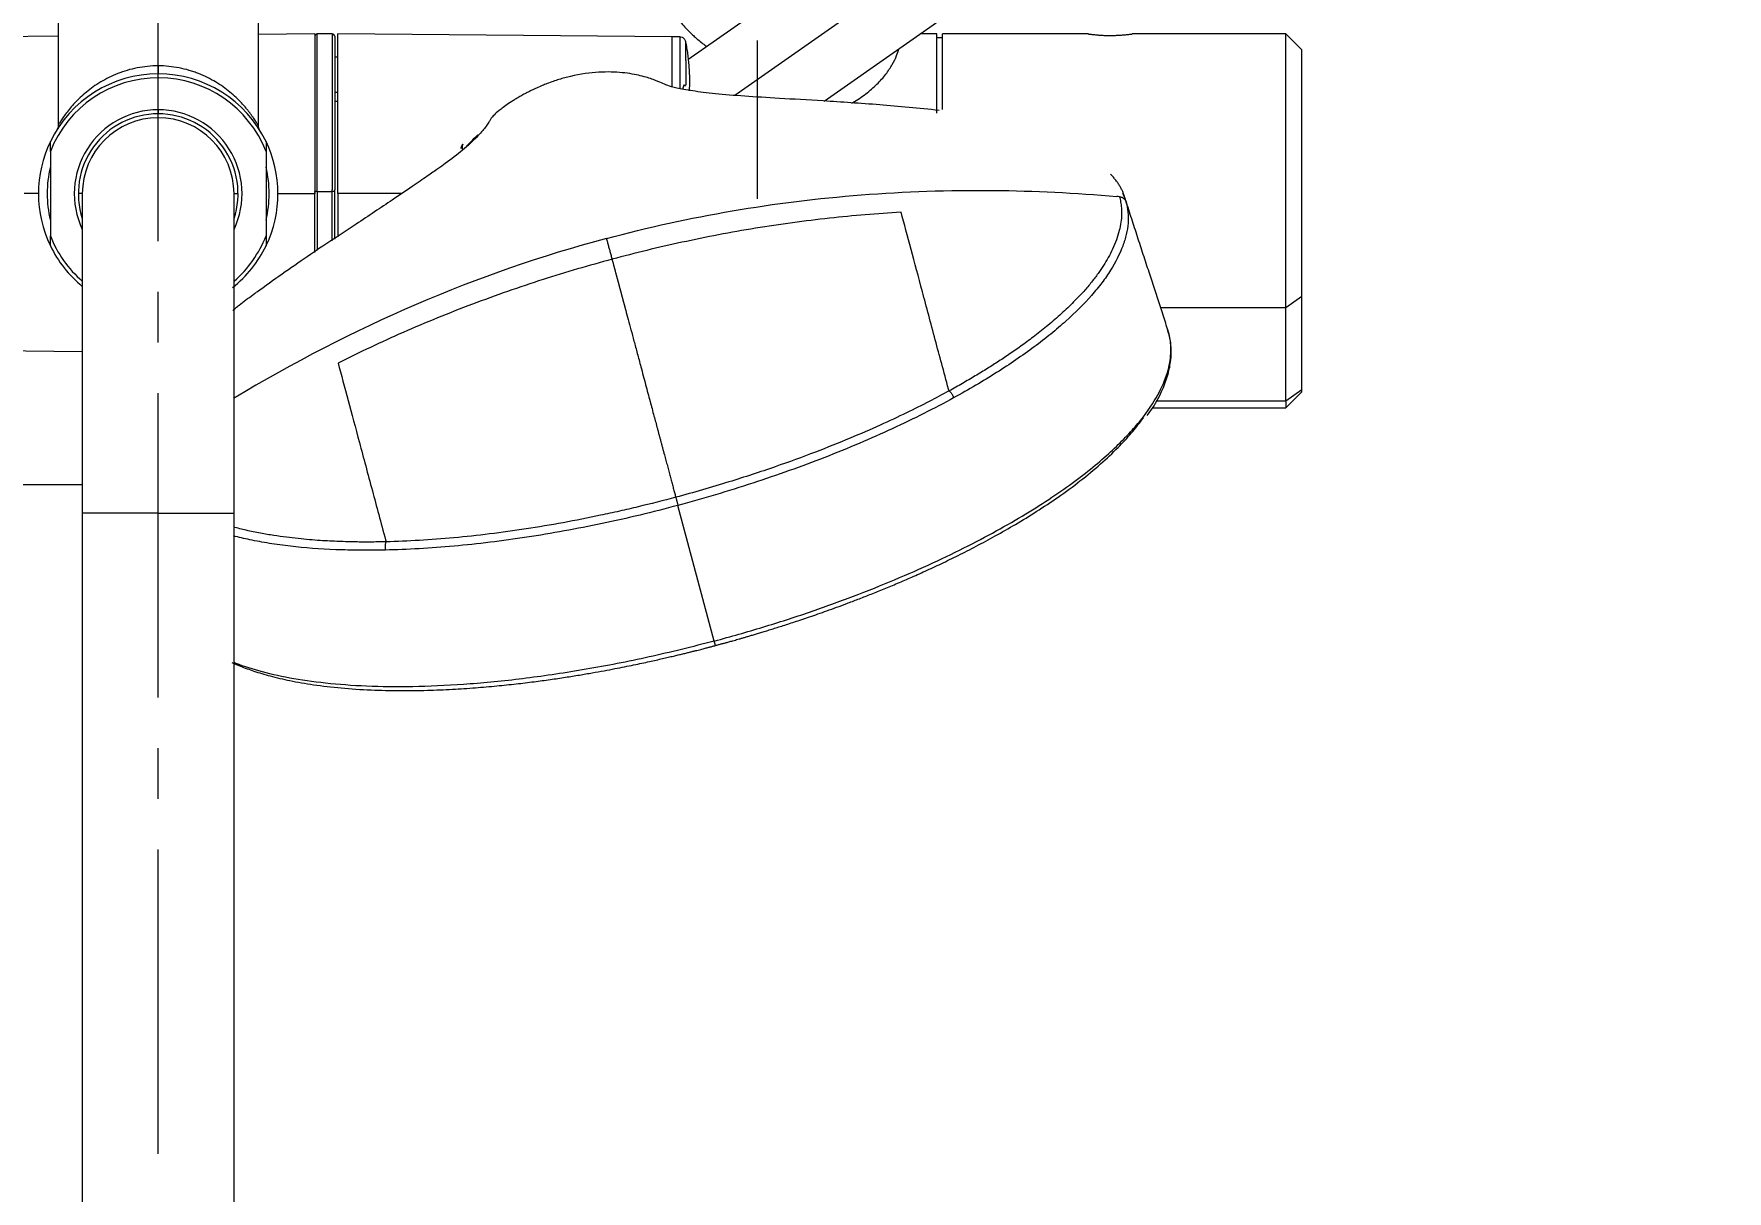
# Model space of a CAD drawing. Extents: x 3274 to 6433, y 0 to 2315.
# Drawn here: x 4212 to 4424, y 1908.4 to 2053.3 of the extents above; entities that cross this region are included whole.
import ezdxf

# ---------------------------------------------------------------- set-up
doc = ezdxf.new("R2010")
doc.units = 0
doc.header["$LTSCALE"] = 4
doc.header["$MEASUREMENT"] = 0
doc.header["$PDMODE"] = 3
doc.header["$PDSIZE"] = -10
doc.linetypes.add('CENTER2', pattern=[28.575, 19.05, -3.175, 3.175, -3.175])
doc.layers.get('0').update_dxf_attribs({"linetype": 'CONTINUOUS'})
doc.layers.get('DEFPOINTS').update_dxf_attribs({"linetype": 'CONTINUOUS'})
doc.layers.add('1', color=7, linetype='CONTINUOUS', true_color=0xffffff)
doc.layers.add('Cneter', color=1, linetype='CENTER2', lineweight=13)
doc.styles.add('Daelim Dimension', font='NanumGothic.ttf')
doc.dimstyles.new('DEFAULT', dxfattribs={"dimscale": 2, "dimtxt": 2, "dimasz": 2, "dimexe": 0, "dimexo": 2, "dimgap": 1, "dimtad": 1, "dimdec": 1, "dimzin": 9, "dimdsep": 46, "dimtxsty": 'Daelim Dimension', "dimcen": 0.5, "dimclrd": 252, "dimclre": 252, "dimclrt": 3, "dimadec": 1, "dimazin": 0, "dimtfac": 1, "dimtdec": 1, "dimtix": 1, "dimtmove": 0, "dimatfit": 3, "dimfxl": 1, "dimtolj": 1, "dimtzin": 1, "dimlwd": 9, "dimlwe": 9, "dimarcsym": 0})

# ---------------------------------------------------------------- blocks, each defined once
blk = doc.blocks.new('*D1')
at = {"color": 5, "lineweight": 9, "ltscale": 0.5, "transparency": 16777216}
for p, q in [((4336.52, 2135.39), (4578.33, 2135.39)), ((4576.33, 1656.29), (4576.33, 2127.39)), ((4249.99, 1648.29), (4578.33, 1648.29))]:
    blk.add_line(p, q, dxfattribs=at)
at = {"color": 5, "ltscale": 0.5, "transparency": 16777216}
for points in [[(4575, 2127.39), (4577.66, 2127.39), (4576.33, 2135.39)], [(4575, 1656.29), (4577.66, 1656.29), (4576.33, 1648.29)]]:
    blk.add_solid(points, dxfattribs=at)
at = {"layer": 'DEFPOINTS', "color": 0, "ltscale": 0.5, "transparency": 16777216}
for p in [(4332.52, 2135.39), (4576.33, 2135.39), (4245.99, 1648.29)]:
    blk.add_point(p, dxfattribs=at)
at = {"color": 7, "ltscale": 0.5, "transparency": 16777216, "insert": (4563.44, 1891.84), "char_height": 20, "attachment_point": 5, "rotation": 90, "style": 'Daelim Dimension'}
blk.add_mtext('\\A1;487', dxfattribs=at)

msp = doc.modelspace()

# ---------------------------------------------------------------- linework, layer by layer
at = {"layer": '1', "color": 7, "linetype": 'Continuous', "lineweight": 18}
for p, q in [((4326.61, 2072.97), (4293.84, 2050.03)), ((4215.02, 2041.88), (4215.02, 2062.69)), ((4240.02, 2062.69), (4240.02, 2041.88)), ((4310.9, 2044.88), (4334.64, 2061.5)), ((4215.02, 2053.01), (4180.09, 2052.71)), ((4247.12, 2053.29), (4240.02, 2053.23)), ((4247.12, 2053.29), (4247.12, 2033.29)), ((4249.32, 2053.29), (4247.42, 2053.29)), ((4249.62, 2052.99), (4249.62, 2033.76)), ((4250.02, 2033.29), (4250.02, 2053.29)), ((4291.83, 2052.92), (4250.02, 2053.29)), ((4292.84, 2052.91), (4291.8, 2052.92)), ((4325.02, 2053.29), (4322.91, 2053.29)), ((4325.02, 2043.35), (4325.02, 2053.29)), ((4325.72, 2052.79), (4325.02, 2052.79)), ((4325.72, 2043.81), (4325.72, 2053.29)), ((4343.97, 2053.29), (4325.72, 2053.29)), ((4368.72, 2053.29), (4349.47, 2053.29)), ((4368.72, 2033.29), (4368.72, 2053.29)), ((4370.72, 2051.29), (4368.72, 2053.29)), ((4249.62, 2050.42), (4250.02, 2050.42)), ((4370.72, 2033.29), (4370.72, 2051.29)), ((4250.02, 2045.94), (4249.62, 2045.94)), ((4249.62, 2044.88), (4250.02, 2044.88)), ((4214.02, 2038.58), (4214.02, 2028)), ((4241.02, 2038.58), (4241.02, 2028)), ((4218.02, 2033.29), (4218.02, 1993.29)), ((4237.02, 1993.29), (4237.02, 2033.29)), ((4247.12, 2033.43), (4247.12, 2033.57)), ((4247.12, 2025.93), (4247.12, 2033.29)), ((4249.62, 2033.57), (4249.62, 2033.76)), ((4249.62, 2027.6), (4249.62, 2033.57)), ((4250.02, 2033.29), (4250.02, 2027.89)), ((4368.72, 2019), (4368.72, 2033.29)), ((4370.72, 2020.43), (4370.72, 2033.29)), ((4368.72, 2007.35), (4368.72, 2019)), ((4370.72, 2008.78), (4370.72, 2020.43)), ((4180.09, 2013.87), (4218.02, 2013.54)), ((4368.72, 2006.49), (4370.72, 2008.49)), ((4370.72, 2008.49), (4370.72, 2008.78)), ((4352.01, 2006.49), (4368.72, 2006.49)), ((4368.72, 2007.35), (4368.72, 2006.49)), ((4218.02, 1996.85), (4182.02, 1996.85)), ((4218.02, 1993.29), (4218.02, 1633.29)), ((4237.02, 1633.29), (4237.02, 1993.29)), ((4297.15, 1977.28), (4292.6, 1994.26))]:
    msp.add_line(p, q, dxfattribs=at)
at = {"layer": '1', "color": 7, "linetype": 'Continuous', "lineweight": 13}
for p, q in [((4336.2, 2071.14), (4299.72, 2045.6)), ((4247.42, 2033.57), (4247.42, 2053.29)), ((4249.32, 2053.29), (4249.32, 2033.76)), ((4227.52, 2043.79), (4227.52, 2043.29)), ((4212.52, 2033.29), (4210.73, 2033.29)), ((4218.02, 2033.29), (4217.52, 2033.29)), ((4237.02, 2033.29), (4237.52, 2033.29)), ((4242.52, 2033.29), (4247.12, 2033.29)), ((4247.42, 2033.57), (4249.32, 2033.57)), ((4247.42, 2033.57), (4247.42, 2033.43)), ((4247.42, 2033.43), (4247.42, 2026.21)), ((4249.32, 2033.57), (4249.32, 2033.76)), ((4249.32, 2027.39), (4249.32, 2033.57)), ((4258.01, 2033.29), (4250.02, 2033.29)), ((4368.72, 2019), (4353.04, 2019)), ((4370.72, 2020.43), (4368.72, 2019)), ((4368.72, 2007.35), (4370.72, 2008.78)), ((4352.49, 2007.35), (4368.72, 2007.35)), ((4227.52, 1993.29), (4218.02, 1993.29)), ((4227.52, 1993.29), (4237.02, 1993.29))]:
    msp.add_line(p, q, dxfattribs=at)
at = {"layer": '1', "color": 7, "linetype": 'Continuous', "lineweight": 18}
for centre, radius, start, end in [((4247.42, 2052.99), 0.3, 90, 180), ((4249.32, 2052.99), 0.3, 0, 90), ((4227.52, 2033.29), 15, 90, 154.1581), ((4227.52, 2033.29), 15, 25.8419, 90), ((4227.52, 2033.29), 10.5, 90, 205.2084), ((4227.52, 2033.29), 10, 90, 198.1941), ((4227.52, 2033.29), 9.5, 90, 180), ((4227.52, 2033.29), 10.5, 334.7916, 90), ((4227.52, 2033.29), 10, 341.8059, 90), ((4227.52, 2033.29), 9.5, 0, 90), ((4227.52, 2033.29), 15, 154.1587, 205.8412), ((4227.52, 2033.29), 15, 334.4484, 25.8412), ((4285.21, 2021.84), 25.81, 133.1507, 137.9726), ((4227.52, 2033.29), 13.9, 166.2202, 180), ((4227.52, 2033.29), 13.9, 0, 13.7798), ((4227.52, 2033.29), 13.9, 180, 193.7798), ((4227.52, 2033.29), 13.9, 346.2202, 0), ((4227.52, 2033.29), 15, 205.8419, 230.7052), ((4227.52, 2033.29), 15, 308.4287, 334.1581)]:
    msp.add_arc(centre, radius, start, end, dxfattribs=at)
at = {"layer": '1', "color": 7, "linetype": 'Continuous', "lineweight": 13}
for start, end in [(89.6171, 158.5967), (21.4033, 89.6171), (201.4033, 229.0683), (310.9326, 338.5967)]:
    msp.add_arc((4227.52, 2033.29), 14.5, start, end, dxfattribs=at)
for centre, major_axis, start_param, end_param in [((4247.42, 2033.57), (0.3, 0), 1.570796, 3.141593), ((4249.32, 2033.57), (-0.3, 0), 3.141593, 4.712389)]:
    msp.add_ellipse(centre, major_axis=major_axis, ratio=0.013962, start_param=start_param, end_param=end_param, dxfattribs=at)
for points, knots in [([(4289.67, 2059.46), (4289.69, 2059.43), (4289.71, 2059.38), (4289.76, 2059.31), (4289.8, 2059.23), (4289.84, 2059.16), (4289.89, 2059.08), (4289.93, 2059.01), (4289.97, 2058.94), (4290.02, 2058.86), (4290.06, 2058.79), (4290.1, 2058.72), (4290.15, 2058.64), (4290.19, 2058.57), (4290.24, 2058.5), (4290.28, 2058.42), (4290.33, 2058.35), (4290.37, 2058.28), (4290.42, 2058.2), (4290.46, 2058.13), (4290.51, 2058.06), (4290.55, 2057.98), (4290.6, 2057.91), (4290.65, 2057.84), (4290.69, 2057.77), (4290.74, 2057.69), (4290.79, 2057.62), (4290.84, 2057.55), (4290.88, 2057.48), (4290.93, 2057.41), (4290.98, 2057.33), (4291.03, 2057.26), (4291.08, 2057.19), (4291.12, 2057.12), (4291.17, 2057.05), (4291.22, 2056.98), (4291.27, 2056.9), (4291.32, 2056.83), (4291.37, 2056.76), (4291.42, 2056.69), (4291.47, 2056.62), (4291.59, 2056.46), (4291.81, 2056.15), (4292.19, 2055.65), (4292.71, 2055.01), (4293.28, 2054.35), (4293.83, 2053.76), (4294.3, 2053.3), (4294.72, 2052.91), (4295.17, 2052.51), (4295.67, 2052.11), (4296.05, 2051.82), (4296.23, 2051.69)], [0, 0, 0, 0, 0.008538, 0.017076, 0.025615, 0.034154, 0.042694, 0.051235, 0.059776, 0.068318, 0.07686, 0.085403, 0.093946, 0.10249, 0.111035, 0.11958, 0.128126, 0.136672, 0.145219, 0.153767, 0.162316, 0.170865, 0.179415, 0.187965, 0.196517, 0.205069, 0.213622, 0.222176, 0.23073, 0.239285, 0.247842, 0.256399, 0.264957, 0.273516, 0.282075, 0.290636, 0.299198, 0.307761, 0.316324, 0.324889, 0.333455, 0.342021, 0.384116, 0.445515, 0.526313, 0.62666, 0.69897, 0.76257, 0.817408, 0.863435, 0.935626, 1, 1, 1, 1]), ([(4291.82, 2052.92), (4291.82, 2052.92), (4291.82, 2052.88), (4291.82, 2052.71), (4291.82, 2052.57), (4291.82, 2052.18), (4291.82, 2051.93), (4291.82, 2051.34), (4291.82, 2050.99), (4291.82, 2050.21), (4291.82, 2049.77), (4291.82, 2048.8), (4291.82, 2048.28), (4291.82, 2047.38), (4291.82, 2047.04), (4291.82, 2046.68)], [0, 0, 0, 0, 0.134781, 0.134781, 0.289665, 0.289665, 0.444549, 0.444549, 0.599432, 0.599432, 0.754316, 0.754316, 0.909199, 0.909199, 1, 1, 1, 1]), ([(4292.82, 2052.91), (4292.82, 2052.91), (4292.82, 2052.91), (4292.82, 2052.87), (4292.82, 2052.68), (4292.82, 2052.4), (4292.82, 2052.03), (4292.83, 2051.6), (4292.83, 2051.13), (4292.83, 2050.64), (4292.83, 2050.15), (4292.83, 2049.68), (4292.83, 2049.22), (4292.83, 2048.79), (4292.83, 2048.37), (4292.83, 2047.98), (4292.83, 2047.61), (4292.83, 2047.27), (4292.83, 2046.95), (4292.83, 2046.68), (4292.83, 2046.51), (4292.83, 2046.45)], [0, 0, 0, 0, 0.005997, 0.100188, 0.192702, 0.280242, 0.363721, 0.443653, 0.518001, 0.585193, 0.645248, 0.699139, 0.747806, 0.791826, 0.831708, 0.868038, 0.901289, 0.931661, 0.959267, 0.98433, 1, 1, 1, 1]), ([(4314.39, 2044.64), (4314.42, 2044.66), (4315.03, 2045.01), (4316.15, 2045.77), (4317.55, 2046.98), (4318.67, 2048.24), (4319.49, 2049.48), (4320, 2050.56), (4320.2, 2051.18), (4320.27, 2051.44)], [0, 0, 0, 0, 0.00957, 0.177468, 0.345366, 0.513264, 0.681162, 0.84906, 1, 1, 1, 1]), ([(4227.52, 2049.29), (4227.07, 2049.29), (4226.63, 2049.27), (4225.75, 2049.18), (4225.32, 2049.12), (4224.46, 2048.95), (4224.04, 2048.85), (4223.23, 2048.61), (4222.83, 2048.48), (4222.07, 2048.18), (4221.7, 2048.01), (4220.99, 2047.66), (4220.65, 2047.47), (4219.99, 2047.08), (4219.68, 2046.87), (4219.08, 2046.45), (4218.8, 2046.23), (4218.26, 2045.79), (4218.01, 2045.57), (4217.53, 2045.11), (4217.3, 2044.89), (4216.88, 2044.43), (4216.68, 2044.21), (4216.32, 2043.77), (4216.15, 2043.56), (4215.85, 2043.15), (4215.71, 2042.96), (4215.47, 2042.6), (4215.36, 2042.44), (4215.19, 2042.17), (4215.13, 2042.07), (4215.06, 2041.95), (4215.04, 2041.93), (4215.02, 2041.89), (4215.02, 2041.88), (4215.02, 2041.88)], [0, 0, 0, 0, 0.0625, 0.0625, 0.125, 0.125, 0.1875, 0.1875, 0.25, 0.25, 0.3125, 0.3125, 0.375, 0.375, 0.4375, 0.4375, 0.5, 0.5, 0.5625, 0.5625, 0.625, 0.625, 0.6875, 0.6875, 0.75, 0.75, 0.8125, 0.8125, 0.875, 0.875, 0.9375, 0.9375, 0.96875, 0.96875, 1, 1, 1, 1]), ([(4240.02, 2041.88), (4240.02, 2041.88), (4240.01, 2041.89), (4239.99, 2041.93), (4239.97, 2041.96), (4239.94, 2042.01), (4239.9, 2042.07), (4239.83, 2042.18), (4239.8, 2042.24), (4239.71, 2042.38), (4239.66, 2042.45), (4239.56, 2042.61), (4239.5, 2042.69), (4239.38, 2042.87), (4239.32, 2042.96), (4239.18, 2043.15), (4239.11, 2043.25), (4238.96, 2043.45), (4238.88, 2043.56), (4238.71, 2043.77), (4238.62, 2043.88), (4238.35, 2044.21), (4238.15, 2044.43), (4237.73, 2044.88), (4237.51, 2045.11), (4237.03, 2045.56), (4236.77, 2045.79), (4236.23, 2046.23), (4235.95, 2046.45), (4235.36, 2046.87), (4235.04, 2047.08), (4234.39, 2047.47), (4234.05, 2047.66), (4233.34, 2048.01), (4232.97, 2048.17), (4232.39, 2048.4), (4232.2, 2048.47), (4231.8, 2048.61), (4231.6, 2048.67), (4230.99, 2048.85), (4230.57, 2048.95), (4229.72, 2049.12), (4229.28, 2049.18), (4228.4, 2049.27), (4227.96, 2049.29), (4227.52, 2049.29)], [0, 0, 0, 0, 0.03125, 0.046875, 0.046875, 0.0625, 0.09375, 0.09375, 0.125, 0.125, 0.15625, 0.15625, 0.1875, 0.1875, 0.21875, 0.21875, 0.25, 0.25, 0.28125, 0.28125, 0.3125, 0.3125, 0.375, 0.375, 0.4375, 0.4375, 0.5, 0.5, 0.5625, 0.5625, 0.625, 0.625, 0.6875, 0.6875, 0.75, 0.75, 0.78125, 0.78125, 0.8125, 0.8125, 0.875, 0.875, 0.9375, 0.9375, 1, 1, 1, 1]), ([(4293.33, 2046.87), (4293.33, 2046.87), (4293.33, 2046.86), (4293.32, 2046.85), (4293.32, 2046.84), (4293.31, 2046.82), (4293.31, 2046.8), (4293.3, 2046.77), (4293.29, 2046.75), (4293.28, 2046.7), (4293.27, 2046.68), (4293.25, 2046.63), (4293.24, 2046.6), (4293.23, 2046.54), (4293.22, 2046.51), (4293.2, 2046.45), (4293.19, 2046.42), (4293.18, 2046.39)], [0, 0, 0, 0, 0.125, 0.125, 0.25, 0.25, 0.375, 0.375, 0.5, 0.5, 0.625, 0.625, 0.75, 0.75, 0.875, 0.875, 1, 1, 1, 1]), ([(4265.6, 2038.8), (4265.61, 2038.84), (4265.62, 2038.88), (4265.62, 2038.94), (4265.63, 2038.97), (4265.63, 2039.03), (4265.63, 2039.05), (4265.64, 2039.13), (4265.64, 2039.17), (4265.64, 2039.25), (4265.64, 2039.28), (4265.64, 2039.34), (4265.64, 2039.36), (4265.65, 2039.4), (4265.65, 2039.42), (4265.65, 2039.44), (4265.65, 2039.45), (4265.65, 2039.46), (4265.65, 2039.47), (4265.66, 2039.47), (4265.66, 2039.47), (4265.67, 2039.46)], [0, 0, 0, 0, 0.062354, 0.062354, 0.114445, 0.114445, 0.166537, 0.166537, 0.27072, 0.27072, 0.374902, 0.374902, 0.479085, 0.479085, 0.583268, 0.583268, 0.687451, 0.687451, 0.791634, 0.791634, 1, 1, 1, 1]), ([(4283.65, 2027.68), (4288.84, 2029.07), (4299.34, 2031.37), (4315.5, 2033.38), (4331.56, 2033.92), (4342.35, 2033.39), (4347.56, 2032.93)], [0, 0, 0, 0, 0.255476, 0.510952, 0.766428, 1, 1, 1, 1]), ([(4348.6, 2032.65), (4348.54, 2032.82), (4348.45, 2033.06), (4348.35, 2033.3), (4348.32, 2033.36)], [0, 0, 0, 0, 0.712514, 1, 1, 1, 1]), ([(4347.88, 2032.91), (4347.94, 2032.7), (4348.04, 2032.23), (4348.14, 2031.49), (4348.16, 2030.64), (4348.08, 2029.69), (4347.87, 2028.64), (4347.53, 2027.51), (4347.06, 2026.38), (4346.51, 2025.31), (4345.9, 2024.29), (4345.2, 2023.27), (4344.38, 2022.19), (4343.38, 2021.01), (4342.13, 2019.69), (4340.64, 2018.27), (4339.01, 2016.85), (4337.35, 2015.53), (4335.77, 2014.35), (4334.26, 2013.29), (4332.8, 2012.32), (4331.34, 2011.39), (4329.82, 2010.46), (4328.22, 2009.52), (4327.11, 2008.9), (4326.54, 2008.59), (4326.54, 2008.59)], [0, 0, 0, 0, 0.031347, 0.067243, 0.106922, 0.149795, 0.196636, 0.247193, 0.295554, 0.339455, 0.380467, 0.420808, 0.462987, 0.509385, 0.561615, 0.618929, 0.67582, 0.727194, 0.772762, 0.813892, 0.851376, 0.887391, 0.924408, 0.961978, 0.999998, 1, 1, 1, 1]), ([(4320.54, 2030.97), (4317.55, 2030.79), (4311.46, 2030.28), (4302.29, 2029.03), (4293.2, 2027.3), (4287.24, 2025.85), (4284.35, 2025.08)], [0, 0, 0, 0, 0.244998, 0.5, 0.755108, 1, 1, 1, 1]), ([(4326.48, 2008.82), (4325.89, 2011), (4324.74, 2015.3), (4323.18, 2021.14), (4321.77, 2026.4), (4320.93, 2029.51), (4320.54, 2030.97)], [0, 0, 0, 0, 0.231775, 0.48785, 0.743925, 1, 1, 1, 1]), ([(4284.35, 2025.08), (4281.45, 2024.3), (4275.56, 2022.57), (4266.83, 2019.52), (4258.26, 2016.03), (4252.73, 2013.42), (4250.05, 2012.08)], [0, 0, 0, 0, 0.244911, 0.5, 0.755002, 1, 1, 1, 1]), ([(4284.35, 2025.08), (4284.35, 2025.05), (4284.37, 2024.98), (4284.39, 2024.89), (4284.42, 2024.8), (4284.44, 2024.71), (4284.47, 2024.62), (4284.49, 2024.53), (4284.51, 2024.44), (4284.54, 2024.35), (4284.56, 2024.27), (4284.59, 2024.18), (4284.61, 2024.09), (4284.63, 2024), (4284.66, 2023.91), (4284.68, 2023.83), (4284.7, 2023.74), (4284.73, 2023.65), (4284.75, 2023.57), (4284.77, 2023.48), (4284.8, 2023.4), (4284.82, 2023.31), (4284.84, 2023.23), (4284.86, 2023.14), (4284.89, 2023.06), (4284.91, 2022.98), (4284.93, 2022.89), (4284.95, 2022.81), (4284.97, 2022.73), (4285, 2022.65), (4285.02, 2022.57), (4285.04, 2022.49), (4285.06, 2022.41), (4285.08, 2022.32), (4285.1, 2022.24), (4285.13, 2022.17), (4285.15, 2022.09), (4285.17, 2022.01), (4285.19, 2021.93), (4285.21, 2021.85), (4285.23, 2021.77), (4285.25, 2021.7), (4285.27, 2021.62), (4285.29, 2021.54), (4285.31, 2021.47), (4285.33, 2021.39), (4285.35, 2021.32), (4285.37, 2021.24), (4285.39, 2021.17), (4285.41, 2021.1), (4285.43, 2021.02), (4285.45, 2020.95), (4285.47, 2020.88), (4285.49, 2020.81), (4285.51, 2020.74), (4285.53, 2020.67), (4285.55, 2020.59), (4285.57, 2020.52), (4285.59, 2020.46), (4285.6, 2020.39), (4285.62, 2020.32), (4285.64, 2020.25), (4285.66, 2020.18), (4285.68, 2020.11), (4285.69, 2020.05), (4285.71, 2019.98), (4285.73, 2019.92), (4285.75, 2019.85), (4285.76, 2019.79), (4285.78, 2019.72), (4285.8, 2019.66), (4285.82, 2019.59), (4285.83, 2019.53), (4285.85, 2019.47), (4285.87, 2019.41), (4285.88, 2019.35), (4285.9, 2019.29), (4285.92, 2019.23), (4285.93, 2019.17), (4285.95, 2019.11), (4285.96, 2019.05), (4285.98, 2018.99), (4285.99, 2018.93), (4286.01, 2018.87), (4286.02, 2018.82), (4286.04, 2018.76), (4286.15, 2018.34), (4286.38, 2017.5), (4286.72, 2016.22), (4287.1, 2014.81), (4287.51, 2013.27), (4288, 2011.45), (4288.53, 2009.45), (4289.08, 2007.39), (4289.57, 2005.55), (4289.92, 2004.27), (4290.13, 2003.47), (4290.24, 2003.07), (4290.34, 2002.68), (4290.45, 2002.29), (4290.55, 2001.91), (4290.65, 2001.53), (4290.75, 2001.15), (4290.85, 2000.79), (4290.95, 2000.42), (4291.04, 2000.07), (4291.14, 1999.72), (4291.23, 1999.37), (4291.32, 1999.04), (4291.41, 1998.7), (4291.5, 1998.38), (4291.58, 1998.06), (4291.67, 1997.75), (4291.75, 1997.44), (4291.83, 1997.14), (4291.91, 1996.85), (4291.98, 1996.56), (4292.06, 1996.28), (4292.13, 1996.01), (4292.2, 1995.75), (4292.25, 1995.57), (4292.27, 1995.48)], [0, 0, 0, 0, 0.003973, 0.007924, 0.011853, 0.01576, 0.019644, 0.023506, 0.027346, 0.031164, 0.034959, 0.038733, 0.042484, 0.046213, 0.049919, 0.053604, 0.057266, 0.060906, 0.064524, 0.06812, 0.071694, 0.075245, 0.078775, 0.082282, 0.085767, 0.08923, 0.092671, 0.096089, 0.099486, 0.10286, 0.106213, 0.109543, 0.112851, 0.116137, 0.119401, 0.122643, 0.125863, 0.129061, 0.132236, 0.13539, 0.138521, 0.141631, 0.144718, 0.147784, 0.150827, 0.153848, 0.156848, 0.159825, 0.16278, 0.165713, 0.168624, 0.171514, 0.174381, 0.177226, 0.180049, 0.18285, 0.185629, 0.188387, 0.191122, 0.193835, 0.196526, 0.199196, 0.201843, 0.204468, 0.207072, 0.209653, 0.212212, 0.21475, 0.217265, 0.219759, 0.222231, 0.22468, 0.227108, 0.229514, 0.231898, 0.23426, 0.2366, 0.238918, 0.241215, 0.243489, 0.245741, 0.247972, 0.250181, 0.252367, 0.254532, 0.256675, 0.258796, 0.302985, 0.350351, 0.400889, 0.454591, 0.511453, 0.586883, 0.653156, 0.710302, 0.758343, 0.770562, 0.782567, 0.79436, 0.805939, 0.817305, 0.828459, 0.839399, 0.850127, 0.860642, 0.870945, 0.881035, 0.890912, 0.900577, 0.91003, 0.91927, 0.928298, 0.937114, 0.945717, 0.954109, 0.962288, 0.970255, 0.978009, 0.985552, 0.992882, 1, 1, 1, 1]), ([(4250.05, 2012.08), (4250.44, 2010.62), (4251.28, 2007.51), (4252.69, 2002.24), (4254.25, 1996.41), (4255.4, 1992.11), (4255.99, 1989.93)], [0, 0, 0, 0, 0.256069, 0.512137, 0.768205, 1, 1, 1, 1]), ([(4326.54, 2008.59), (4325.73, 2008.15), (4323.99, 2007.22), (4321.13, 2005.79), (4317.83, 2004.25), (4314.04, 2002.6), (4309.66, 2000.85), (4304.6, 1999), (4298.76, 1997.09), (4294.56, 1995.87), (4292.33, 1995.28), (4292.33, 1995.28)], [0, 0, 0, 0, 0.084753, 0.177816, 0.280614, 0.394573, 0.521239, 0.662649, 0.821253, 0.999988, 1, 1, 1, 1]), ([(4326.54, 2008.59), (4326.57, 2008.57), (4326.6, 2008.54), (4326.66, 2008.49), (4326.69, 2008.46), (4326.75, 2008.4), (4326.78, 2008.37), (4326.83, 2008.3), (4326.86, 2008.26), (4326.91, 2008.18), (4326.94, 2008.14), (4326.98, 2008.06), (4327.01, 2008.02), (4327.05, 2007.94), (4327.06, 2007.89), (4327.1, 2007.81), (4327.11, 2007.77), (4327.12, 2007.73)], [0, 0, 0, 0, 0.125, 0.125, 0.25, 0.25, 0.375, 0.375, 0.5, 0.5, 0.625, 0.625, 0.75, 0.75, 0.875, 0.875, 1, 1, 1, 1]), ([(4292.33, 1995.28), (4290.77, 1994.86), (4288.41, 1994.26), (4286.05, 1993.71), (4284.48, 1993.36), (4283.7, 1993.19), (4281.35, 1992.69), (4279.78, 1992.38), (4276.67, 1991.81), (4275.12, 1991.55), (4272.05, 1991.08), (4270.53, 1990.87), (4267.51, 1990.5), (4266.02, 1990.34), (4263.09, 1990.07), (4261.64, 1989.96), (4258.8, 1989.79), (4257.41, 1989.73), (4256.05, 1989.7)], [0, 0, 0, 0, 0.125, 0.1875, 0.1875, 0.25, 0.25, 0.375, 0.375, 0.5, 0.5, 0.625, 0.625, 0.75, 0.75, 0.875, 0.875, 1, 1, 1, 1]), ([(4292.33, 1995.28), (4292.34, 1995.25), (4292.34, 1995.22), (4292.36, 1995.15), (4292.37, 1995.11), (4292.39, 1995.03), (4292.41, 1994.99), (4292.43, 1994.9), (4292.44, 1994.86), (4292.47, 1994.76), (4292.48, 1994.72), (4292.5, 1994.62), (4292.52, 1994.57), (4292.54, 1994.48), (4292.56, 1994.43), (4292.58, 1994.34), (4292.59, 1994.3), (4292.6, 1994.26)], [0, 0, 0, 0, 0.125, 0.125, 0.25, 0.25, 0.375, 0.375, 0.5, 0.5, 0.625, 0.625, 0.75, 0.75, 0.875, 0.875, 1, 1, 1, 1]), ([(4256.05, 1989.7), (4256.05, 1989.7), (4255.7, 1989.69), (4255.03, 1989.68), (4254.07, 1989.67), (4253.15, 1989.67), (4252.21, 1989.68), (4251.21, 1989.71), (4250.13, 1989.74), (4248.98, 1989.79), (4247.74, 1989.86), (4246.42, 1989.96), (4245.01, 1990.1), (4243.52, 1990.27), (4241.93, 1990.49), (4240.25, 1990.78), (4238.55, 1991.13), (4237.45, 1991.41), (4236.93, 1991.55)], [0, 0, 0, 0, 0.000014, 0.047116, 0.089748, 0.130709, 0.1735, 0.220403, 0.271458, 0.327199, 0.388042, 0.454458, 0.527011, 0.606444, 0.693674, 0.789759, 0.896039, 1, 1, 1, 1]), ([(4256.05, 1989.7), (4256.03, 1989.67), (4256.02, 1989.63), (4255.99, 1989.56), (4255.98, 1989.52), (4255.96, 1989.44), (4255.95, 1989.39), (4255.94, 1989.3), (4255.93, 1989.26), (4255.93, 1989.16), (4255.93, 1989.12), (4255.93, 1989.02), (4255.93, 1988.98), (4255.93, 1988.88), (4255.94, 1988.84), (4255.95, 1988.75), (4255.96, 1988.71), (4255.97, 1988.67)], [0, 0, 0, 0, 0.125, 0.125, 0.25, 0.25, 0.375, 0.375, 0.5, 0.5, 0.625, 0.625, 0.75, 0.75, 0.875, 0.875, 1, 1, 1, 1])]:
    msp.add_open_spline(points, degree=3, knots=knots, dxfattribs=at)
at = {"layer": '1', "color": 7, "linetype": 'Continuous', "lineweight": 18}
for points, knots in [([(4293.62, 2052.13), (4293.61, 2052.24), (4293.58, 2052.38), (4293.48, 2052.57), (4293.38, 2052.69), (4293.25, 2052.79), (4293.07, 2052.88), (4292.92, 2052.91), (4292.82, 2052.91)], [0, 0, 0, 0, 0.23982, 0.368592, 0.499996, 0.6314, 0.760174, 1, 1, 1, 1]), ([(4343.97, 2053.29), (4343.97, 2053.29), (4343.97, 2053.29), (4343.99, 2053.29), (4344.02, 2053.28), (4344.06, 2053.28), (4344.09, 2053.27), (4344.1, 2053.27), (4344.11, 2053.27), (4344.12, 2053.27), (4344.14, 2053.27), (4344.16, 2053.26), (4344.21, 2053.26), (4344.29, 2053.25), (4344.38, 2053.24), (4344.45, 2053.23), (4344.49, 2053.22), (4344.53, 2053.22), (4344.56, 2053.22), (4344.58, 2053.22), (4344.65, 2053.21), (4344.77, 2053.2), (4344.97, 2053.18), (4345.11, 2053.16), (4345.22, 2053.16), (4345.26, 2053.15), (4345.34, 2053.15), (4345.38, 2053.15), (4345.5, 2053.14), (4345.66, 2053.13), (4345.83, 2053.12), (4345.96, 2053.11), (4346, 2053.11), (4346.09, 2053.11), (4346.13, 2053.11), (4346.27, 2053.11), (4346.45, 2053.1), (4346.71, 2053.1), (4346.89, 2053.1), (4347.01, 2053.1), (4347.03, 2053.1), (4347.07, 2053.1), (4347.14, 2053.1), (4347.21, 2053.11), (4347.34, 2053.11), (4347.52, 2053.12), (4347.68, 2053.12), (4347.81, 2053.13), (4347.85, 2053.13), (4347.93, 2053.14), (4347.97, 2053.14), (4348.09, 2053.15), (4348.25, 2053.16), (4348.39, 2053.17), (4348.49, 2053.18), (4348.53, 2053.18), (4348.6, 2053.19), (4348.63, 2053.19), (4348.72, 2053.2), (4348.85, 2053.21), (4349.01, 2053.23), (4349.1, 2053.24), (4349.15, 2053.25), (4349.16, 2053.25), (4349.18, 2053.25), (4349.19, 2053.25), (4349.22, 2053.26), (4349.24, 2053.26), (4349.29, 2053.27), (4349.35, 2053.27), (4349.4, 2053.28), (4349.42, 2053.28), (4349.43, 2053.29), (4349.44, 2053.29), (4349.45, 2053.29), (4349.46, 2053.29), (4349.47, 2053.29), (4349.47, 2053.29)], [0, 0, 0, 0, 0.031255, 0.031255, 0.06251, 0.093765, 0.093765, 0.101579, 0.101579, 0.109393, 0.109393, 0.12502, 0.12502, 0.156275, 0.187531, 0.187531, 0.203158, 0.210972, 0.210972, 0.218786, 0.218786, 0.250041, 0.281296, 0.312551, 0.312551, 0.328178, 0.328178, 0.343806, 0.343806, 0.375061, 0.406316, 0.406316, 0.421944, 0.421944, 0.437571, 0.437571, 0.468826, 0.500081, 0.531337, 0.531337, 0.53915, 0.53915, 0.546964, 0.562592, 0.562592, 0.593847, 0.625102, 0.625102, 0.640729, 0.640729, 0.656357, 0.656357, 0.687612, 0.718867, 0.718867, 0.734495, 0.734495, 0.750122, 0.750122, 0.781377, 0.812632, 0.843887, 0.843887, 0.851701, 0.851701, 0.859515, 0.859515, 0.875143, 0.875143, 0.906398, 0.937653, 0.937653, 0.95328, 0.95328, 0.968908, 0.968908, 1, 1, 1, 1]), ([(4293.61, 2046.88), (4293.61, 2046.93), (4293.61, 2047.06), (4293.61, 2047.29), (4293.61, 2047.55), (4293.61, 2047.81), (4293.61, 2048), (4293.61, 2048.14), (4293.61, 2048.22), (4293.61, 2048.32), (4293.61, 2048.43), (4293.61, 2048.55), (4293.61, 2048.68), (4293.61, 2048.8), (4293.61, 2048.89), (4293.61, 2048.96), (4293.61, 2049.03), (4293.61, 2049.1), (4293.61, 2049.18), (4293.61, 2049.27), (4293.61, 2049.37), (4293.61, 2049.46), (4293.61, 2049.54), (4293.61, 2049.6), (4293.61, 2049.65), (4293.61, 2049.71), (4293.61, 2049.78), (4293.61, 2049.85), (4293.61, 2049.93), (4293.6, 2050.03), (4293.6, 2050.12), (4293.6, 2050.18), (4293.6, 2050.24), (4293.6, 2050.3), (4293.6, 2050.37), (4293.6, 2050.45), (4293.6, 2050.54), (4293.6, 2050.62), (4293.6, 2050.71), (4293.6, 2050.78), (4293.6, 2050.86), (4293.6, 2050.95), (4293.6, 2051.05), (4293.6, 2051.15), (4293.6, 2051.24), (4293.6, 2051.33), (4293.6, 2051.42), (4293.6, 2051.5), (4293.6, 2051.58), (4293.6, 2051.65), (4293.6, 2051.72), (4293.6, 2051.77), (4293.6, 2051.81), (4293.6, 2051.84), (4293.6, 2051.88), (4293.6, 2051.91), (4293.6, 2051.97), (4293.6, 2052.03), (4293.6, 2052.09), (4293.6, 2052.15), (4293.6, 2052.21), (4293.6, 2052.25), (4293.6, 2052.26), (4293.6, 2052.27), (4293.6, 2052.27), (4293.6, 2052.27)], [0, 0, 0, 0, 0.014878, 0.040258, 0.066651, 0.094056, 0.122472, 0.129714, 0.13861, 0.14916, 0.161364, 0.175222, 0.190735, 0.207902, 0.216145, 0.224502, 0.232971, 0.241554, 0.250249, 0.262532, 0.274806, 0.287072, 0.299329, 0.305719, 0.312894, 0.320855, 0.329601, 0.339132, 0.34945, 0.365988, 0.379117, 0.388838, 0.395149, 0.404215, 0.415177, 0.428034, 0.442785, 0.457887, 0.471944, 0.484958, 0.496928, 0.516114, 0.535299, 0.554483, 0.573665, 0.592845, 0.612024, 0.631202, 0.650378, 0.669553, 0.688725, 0.707896, 0.715454, 0.724851, 0.736085, 0.749157, 0.764065, 0.797524, 0.823566, 0.853967, 0.894496, 0.945154, 0.965783, 0.986408, 1, 1, 1, 1]), ([(4325.3, 2043.71), (4322.75, 2043.98), (4317.8, 2044.45), (4310.94, 2044.89), (4305.25, 2045.22), (4300.82, 2045.49), (4297.11, 2045.79), (4294.24, 2046.16), (4292.29, 2046.53), (4291.1, 2046.88), (4290.65, 2047.11), (4289.65, 2047.54), (4288.12, 2048.04), (4285.85, 2048.48), (4282.75, 2048.59), (4279.96, 2048.21), (4277.73, 2047.61), (4276.39, 2047.15), (4275.21, 2046.66), (4274.32, 2046.25), (4273.73, 2045.95), (4273.17, 2045.65), (4272.66, 2045.36), (4272.19, 2045.08), (4271.59, 2044.7), (4270.96, 2044.26), (4270.2, 2043.7), (4269.61, 2043.18), (4269.23, 2042.78), (4269.11, 2042.54), (4268.87, 2042.15), (4268.45, 2041.54), (4267.62, 2040.53), (4265.89, 2038.91), (4264.03, 2037.47), (4262.55, 2036.41), (4261.17, 2035.44), (4259.26, 2034.13), (4256.34, 2032.16), (4251.98, 2029.26), (4246.17, 2025.44), (4241.99, 2022.48), (4239.85, 2020.93)], [0, 0, 0, 0, 0.034166, 0.068516, 0.098654, 0.127403, 0.156865, 0.18767, 0.22032, 0.255106, 0.301925, 0.343327, 0.379549, 0.411438, 0.441049, 0.471273, 0.482836, 0.493703, 0.501877, 0.505104, 0.507938, 0.510596, 0.513336, 0.516393, 0.519938, 0.528875, 0.540646, 0.56583, 0.599184, 0.639287, 0.677498, 0.712581, 0.764042, 0.806726, 0.84054, 0.851655, 0.864639, 0.879963, 0.898001, 0.927105, 0.963321, 1, 1, 1, 1]), ([(4293.56, 2046.77), (4293.53, 2046.79), (4293.46, 2046.83), (4293.4, 2046.86), (4293.35, 2046.88), (4293.33, 2046.88)], [0, 0, 0, 0, 0.234666, 0.652705, 1, 1, 1, 1]), ([(4214.02, 2038.58), (4214.02, 2038.65), (4214.02, 2038.77), (4214.02, 2038.93), (4214.02, 2039.08), (4214.02, 2039.21), (4214.02, 2039.32), (4214.02, 2039.43), (4214.02, 2039.52), (4214.02, 2039.59), (4214.02, 2039.66), (4214.02, 2039.71), (4214.02, 2039.76), (4214.02, 2039.79), (4214.02, 2039.81), (4214.02, 2039.83), (4214.02, 2039.83), (4214.02, 2039.83)], [0, 0, 0, 0, 0.066723, 0.133447, 0.20017, 0.266894, 0.333617, 0.40034, 0.467064, 0.533787, 0.600511, 0.667234, 0.733957, 0.800681, 0.867404, 0.934128, 1, 1, 1, 1]), ([(4348.71, 2032.27), (4348.94, 2031.41), (4349.02, 2030.52), (4348.92, 2029.13), (4348.81, 2028.43), (4348.62, 2027.71), (4348.47, 2027.23), (4348.39, 2026.98), (4347.93, 2025.75), (4347.17, 2024.23), (4345.9, 2022.4), (4345.28, 2021.61), (4344.85, 2021.08), (4343.72, 2019.76), (4341.85, 2017.88), (4339.95, 2016.26), (4338.62, 2015.17), (4337.92, 2014.63), (4335.74, 2013.02), (4333.38, 2011.4), (4330.78, 2009.82), (4328.99, 2008.77), (4328.07, 2008.25), (4327.12, 2007.73)], [0, 0, 0, 0, 0.125, 0.125, 0.1875, 0.21875, 0.21875, 0.25, 0.25, 0.375, 0.4375, 0.46875, 0.46875, 0.5, 0.625, 0.6875, 0.6875, 0.75, 0.75, 0.875, 0.9375, 0.9375, 1, 1, 1, 1]), ([(4241.02, 2028), (4241.02, 2027.94), (4241.02, 2027.81), (4241.02, 2027.65), (4241.02, 2027.5), (4241.02, 2027.37), (4241.02, 2027.26), (4241.02, 2027.15), (4241.02, 2027.06), (4241.02, 2026.99), (4241.02, 2026.92), (4241.02, 2026.87), (4241.02, 2026.82), (4241.02, 2026.79), (4241.02, 2026.77), (4241.02, 2026.75), (4241.02, 2026.75), (4241.02, 2026.75)], [0, 0, 0, 0, 0.066723, 0.133447, 0.20017, 0.266894, 0.333617, 0.40034, 0.467064, 0.533787, 0.600511, 0.667234, 0.733957, 0.800681, 0.867404, 0.934128, 1, 1, 1, 1]), ([(4283.65, 2027.68), (4283.68, 2027.54), (4283.77, 2027.24), (4283.89, 2026.77), (4284.02, 2026.28), (4284.15, 2025.79), (4284.26, 2025.38), (4284.33, 2025.15), (4284.35, 2025.08)], [0, 0, 0, 0, 0.17124, 0.358882, 0.546525, 0.734167, 0.921809, 1, 1, 1, 1]), ([(4236.86, 2018.67), (4236.99, 2018.77), (4237.11, 2018.88), (4237.38, 2019.09), (4237.79, 2019.42), (4238.5, 2019.98), (4239.09, 2020.42), (4239.52, 2020.73), (4239.66, 2020.83), (4239.8, 2020.93)], [0, 0, 0, 0, 0.135593, 0.135593, 0.281707, 0.573933, 0.86616, 0.86616, 1, 1, 1, 1]), ([(4297.15, 1977.28), (4299.22, 1977.83), (4301.26, 1978.41), (4305.23, 1979.62), (4307.17, 1980.25), (4310.95, 1981.54), (4312.79, 1982.21), (4316.35, 1983.56), (4318.07, 1984.25), (4321.39, 1985.65), (4322.99, 1986.35), (4326.06, 1987.77), (4327.53, 1988.48), (4330.34, 1989.91), (4331.67, 1990.62), (4334.22, 1992.04), (4335.43, 1992.75), (4337.71, 1994.15), (4338.78, 1994.84), (4340.81, 1996.22), (4341.76, 1996.89), (4343.53, 1998.23), (4344.36, 1998.88), (4345.89, 2000.17), (4346.6, 2000.8), (4347.91, 2002.04), (4348.51, 2002.64), (4349.6, 2003.82), (4350.1, 2004.39), (4351.44, 2006.07), (4352.14, 2007.12), (4353.23, 2009.09), (4353.62, 2010.02), (4354.01, 2011.31), (4354.11, 2011.72), (4354.25, 2012.52), (4354.29, 2012.9), (4354.33, 2013.63), (4354.33, 2013.98), (4354.29, 2014.65), (4354.25, 2014.97), (4354.14, 2015.57), (4354.06, 2015.86), (4353.97, 2016.17), (4353.96, 2016.21), (4353.94, 2016.25)], [0, 0, 0, 0, 0.043208, 0.043208, 0.086416, 0.086416, 0.129625, 0.129625, 0.172833, 0.172833, 0.216041, 0.216041, 0.259249, 0.259249, 0.302457, 0.302457, 0.345666, 0.345666, 0.388874, 0.388874, 0.432082, 0.432082, 0.47529, 0.47529, 0.518499, 0.518499, 0.561707, 0.561707, 0.604915, 0.604915, 0.691331, 0.691331, 0.777748, 0.777748, 0.820956, 0.820956, 0.864164, 0.864164, 0.907372, 0.907372, 0.950581, 0.950581, 0.993789, 0.993789, 1, 1, 1, 1]), ([(4351.35, 2005.53), (4351.51, 2005.74), (4352.27, 2006.74), (4353.15, 2008.4), (4353.95, 2010.44), (4354.37, 2012.48), (4354.42, 2014.39), (4354.1, 2015.64), (4353.92, 2016.13)], [0, 0, 0, 0, 0.054483, 0.269638, 0.446199, 0.609977, 0.843095, 1, 1, 1, 1]), ([(4327.12, 2007.73), (4324.71, 2006.4), (4322.14, 2005.11), (4316.74, 2002.61), (4313.91, 2001.41), (4309.52, 1999.7), (4308.04, 1999.15), (4305.03, 1998.07), (4303.51, 1997.55), (4298.89, 1996.04), (4295.76, 1995.1), (4292.6, 1994.26)], [0, 0, 0, 0, 0.25, 0.25, 0.5, 0.5, 0.625, 0.625, 0.75, 0.75, 1, 1, 1, 1]), ([(4297.3, 1976.72), (4297.36, 1976.74), (4297.49, 1976.77), (4297.68, 1976.82), (4297.87, 1976.88), (4298.06, 1976.93), (4298.25, 1976.98), (4298.44, 1977.03), (4298.64, 1977.08), (4298.86, 1977.14), (4299.09, 1977.21), (4299.35, 1977.28), (4299.64, 1977.36), (4299.95, 1977.45), (4300.29, 1977.55), (4300.66, 1977.65), (4301.05, 1977.77), (4301.48, 1977.89), (4301.95, 1978.03), (4302.45, 1978.18), (4302.99, 1978.34), (4303.58, 1978.52), (4304.2, 1978.72), (4304.88, 1978.93), (4305.61, 1979.16), (4306.39, 1979.41), (4307.23, 1979.68), (4308.13, 1979.98), (4309.11, 1980.31), (4310.16, 1980.68), (4311.28, 1981.07), (4312.49, 1981.51), (4313.78, 1981.99), (4315.17, 1982.52), (4316.66, 1983.1), (4318.24, 1983.73), (4319.93, 1984.44), (4321.72, 1985.2), (4323.61, 1986.05), (4325.62, 1986.98), (4327.76, 1988.02), (4330.03, 1989.18), (4332.43, 1990.48), (4334.96, 1991.92), (4337.6, 1993.54), (4340.32, 1995.36), (4343.04, 1997.35), (4345.55, 1999.43), (4347.68, 2001.43), (4349.37, 2003.26), (4350.35, 2004.5), (4350.81, 2005.13), (4350.88, 2005.24)], [0, 0, 0, 0, 0.002542, 0.005266, 0.007905, 0.010451, 0.013011, 0.015609, 0.018326, 0.02127, 0.024529, 0.028138, 0.03209, 0.036381, 0.041034, 0.046088, 0.051576, 0.05753, 0.063977, 0.070945, 0.078467, 0.086578, 0.095324, 0.104752, 0.114919, 0.125891, 0.137741, 0.150549, 0.164392, 0.179348, 0.195501, 0.212949, 0.2318, 0.25217, 0.274196, 0.298036, 0.323767, 0.351391, 0.381102, 0.413373, 0.448733, 0.487553, 0.530045, 0.57666, 0.628216, 0.685641, 0.749166, 0.816076, 0.880463, 0.938368, 0.989798, 1, 1, 1, 1]), ([(4292.6, 1994.26), (4289.44, 1993.41), (4286.26, 1992.65), (4281.52, 1991.66), (4279.94, 1991.35), (4276.79, 1990.77), (4275.23, 1990.51), (4270.58, 1989.8), (4267.53, 1989.43), (4261.6, 1988.89), (4258.73, 1988.72), (4255.97, 1988.67)], [0, 0, 0, 0, 0.25, 0.25, 0.375, 0.375, 0.5, 0.5, 0.75, 0.75, 1, 1, 1, 1]), ([(4255.97, 1988.67), (4254.9, 1988.64), (4253.84, 1988.63), (4251.77, 1988.65), (4248.72, 1988.72), (4245.87, 1988.93), (4243.17, 1989.25), (4242.3, 1989.37), (4240.6, 1989.64), (4239.05, 1989.92), (4237.59, 1990.27), (4236.93, 1990.44)], [0, 0, 0, 0, 0.144886, 0.144886, 0.289771, 0.579542, 0.579542, 0.724428, 0.724428, 0.869313, 1, 1, 1, 1]), ([(4236.74, 1974.58), (4237.09, 1974.43), (4237.97, 1974.05), (4239.54, 1973.48), (4241.6, 1972.87), (4244.07, 1972.29), (4247.02, 1971.77), (4250.41, 1971.37), (4254.05, 1971.13), (4257.67, 1971.05), (4261.09, 1971.09), (4264.25, 1971.22), (4267.16, 1971.41), (4269.83, 1971.64), (4272.27, 1971.9), (4274.51, 1972.17), (4276.57, 1972.45), (4278.47, 1972.73), (4280.22, 1973.01), (4281.83, 1973.29), (4283.31, 1973.55), (4284.66, 1973.81), (4285.89, 1974.05), (4287.02, 1974.28), (4288.06, 1974.5), (4289, 1974.7), (4289.86, 1974.89), (4290.65, 1975.07), (4291.37, 1975.24), (4292.03, 1975.39), (4292.63, 1975.53), (4293.18, 1975.67), (4293.69, 1975.79), (4294.15, 1975.91), (4294.56, 1976.01), (4294.94, 1976.11), (4295.29, 1976.19), (4295.6, 1976.27), (4295.88, 1976.35), (4296.13, 1976.41), (4296.35, 1976.47), (4296.55, 1976.52), (4296.74, 1976.57), (4296.93, 1976.62), (4297.11, 1976.67), (4297.24, 1976.7), (4297.3, 1976.72)], [0, 0, 0, 0, 0.030156, 0.074429, 0.123544, 0.178184, 0.238894, 0.304599, 0.370687, 0.431814, 0.486329, 0.534875, 0.578478, 0.617863, 0.653246, 0.68506, 0.714062, 0.740794, 0.765342, 0.78772, 0.808117, 0.826731, 0.843722, 0.859239, 0.873405, 0.886331, 0.898124, 0.908895, 0.918747, 0.927765, 0.936021, 0.943576, 0.950481, 0.956776, 0.9625, 0.967688, 0.97239, 0.976658, 0.980519, 0.983952, 0.986971, 0.9897, 0.992292, 0.994846, 0.997397, 1, 1, 1, 1]), ([(4297.15, 1977.28), (4295.78, 1976.91), (4294.4, 1976.56), (4291.68, 1975.89), (4290.33, 1975.58), (4286.3, 1974.69), (4283.67, 1974.18), (4278.53, 1973.29), (4276.03, 1972.92), (4272.4, 1972.46), (4271.21, 1972.32), (4268.87, 1972.09), (4267.72, 1971.99), (4264.36, 1971.73), (4262.2, 1971.62), (4258.1, 1971.52), (4256.15, 1971.53), (4252.46, 1971.66), (4250.72, 1971.77), (4247.46, 1972.1), (4245.94, 1972.3), (4243.1, 1972.8), (4241.79, 1973.09), (4239.38, 1973.74), (4238.28, 1974.09), (4237.17, 1974.51), (4237.07, 1974.55), (4236.97, 1974.59)], [0, 0, 0, 0, 0.049505, 0.049505, 0.09901, 0.09901, 0.19802, 0.19802, 0.29703, 0.29703, 0.346535, 0.346535, 0.39604, 0.39604, 0.49505, 0.49505, 0.594059, 0.594059, 0.693069, 0.693069, 0.792079, 0.792079, 0.891089, 0.891089, 0.990099, 0.990099, 1, 1, 1, 1])]:
    msp.add_open_spline(points, degree=3, knots=knots, dxfattribs=at)
for points, degree in [([(4294.05, 2046.17), (4294.2, 2049.26), (4293.59, 2052.32)], 2), ([(4241.02, 2039.83), (4241.02, 2039.83), (4241.02, 2039.83), (4241.02, 2039.81), (4241.02, 2039.79), (4241.02, 2039.76), (4241.02, 2039.71), (4241.02, 2039.66), (4241.02, 2039.59), (4241.02, 2039.52), (4241.02, 2039.43), (4241.02, 2039.32), (4241.02, 2039.21), (4241.02, 2039.08), (4241.02, 2038.93), (4241.02, 2038.77), (4241.02, 2038.65), (4241.02, 2038.58)], 3), ([(4265.66, 2039.48), (4265.46, 2039.26), (4265.41, 2038.96)], 2), ([(4348.59, 2032.66), (4348.15, 2034.35), (4346.78, 2035.7)], 2), ([(4354.08, 2015.82), (4351.37, 2024.13), (4348.49, 2032.97)], 2), ([(4214.02, 2026.75), (4214.02, 2026.75), (4214.02, 2026.75), (4214.02, 2026.77), (4214.02, 2026.79), (4214.02, 2026.82), (4214.02, 2026.87), (4214.02, 2026.92), (4214.02, 2026.99), (4214.02, 2027.06), (4214.02, 2027.15), (4214.02, 2027.26), (4214.02, 2027.37), (4214.02, 2027.5), (4214.02, 2027.65), (4214.02, 2027.81), (4214.02, 2027.94), (4214.02, 2028)], 3), ([(4292.27, 1995.48), (4292.29, 1995.42), (4292.31, 1995.35), (4292.33, 1995.28)], 3)]:
    msp.add_open_spline(points, degree=degree, dxfattribs=at)
at = {"layer": '1', "color": 7, "linetype": 'Continuous', "lineweight": 13}
for points, weights in [([(4227.52, 2049.29), (4227.52, 2048.7), (4227.52, 2048.29), (4227.52, 2048.29)], [1.17157443369, 0.942808503682, 0.942808522103, 1.17157448895]), ([(4347.88, 2032.91), (4348.28, 2032.87), (4348.59, 2032.63), (4348.71, 2032.27)], [1.08701371704, 0.970887645887, 0.970995527784, 1.08733736273]), ([(4297.3, 1976.72), (4297.35, 1976.54), (4297.29, 1976.77), (4297.15, 1977.28)], [1.19686478766, 0.943025591701, 0.934663271663, 1.17177782755])]:
    msp.add_rational_spline(points, weights, degree=3, dxfattribs=at)
at = {"layer": '1', "color": 7, "linetype": 'Continuous', "lineweight": 18}
for points, weights in [([(4215.02, 2041.88), (4215.02, 2041.69), (4214.97, 2041.51), (4214.86, 2041.34)], [1.17156636979, 1.08752167654, 1.03435502107, 1.01206640338]), ([(4240.02, 2041.88), (4240.02, 2041.69), (4240.07, 2041.51), (4240.17, 2041.34)], [1.17157125451, 1.08752401377, 1.03435580357, 1.0120666239])]:
    msp.add_rational_spline(points, weights, degree=3, dxfattribs=at)
at = {"layer": '1', "color": 7, "linetype": 'Continuous', "lineweight": 13}
for points in [[(4347.88, 2032.91), (4347.77, 2032.92), (4347.66, 2032.93), (4347.56, 2032.94)], [(4283.65, 2027.68), (4267.46, 2023.35), (4251.89, 2016.66), (4236.96, 2007.63)], [(4326.54, 2008.59), (4326.52, 2008.67), (4326.5, 2008.74), (4326.48, 2008.82)], [(4255.99, 1989.93), (4256.01, 1989.86), (4256.03, 1989.78), (4256.05, 1989.7)]]:
    msp.add_open_spline(points, degree=3, dxfattribs=at)
at = {"layer": 'Cneter', "lineweight": 5, "ltscale": 0.5}
for p, q in [((4302.52, 2166.76), (4302.52, 2032.65)), ((4227.52, 1513.01), (4227.52, 2155.27))]:
    msp.add_line(p, q, dxfattribs=at)

# ---------------------------------------------------------------- dimensions: what is measured, and where the dimension line sits
at = {"color": 5, "ltscale": 0.5}
dim = msp.add_linear_dim(base=(4576.33, 2135.39), p1=(4245.99, 1648.29), p2=(4332.52, 2135.39), angle=90, dimstyle='DEFAULT', override={"dimtxt": 10, "dimasz": 4, "dimexe": 1, "dimdec": 0, "dimclrd": 5, "dimclre": 5, "dimclrt": 7}, dxfattribs=at)
dim.commit()
dim.dimension.update_dxf_attribs({"geometry": '*D1', "text_midpoint": (4563.44, 1891.84)})

doc.saveas('drawing.dxf')
